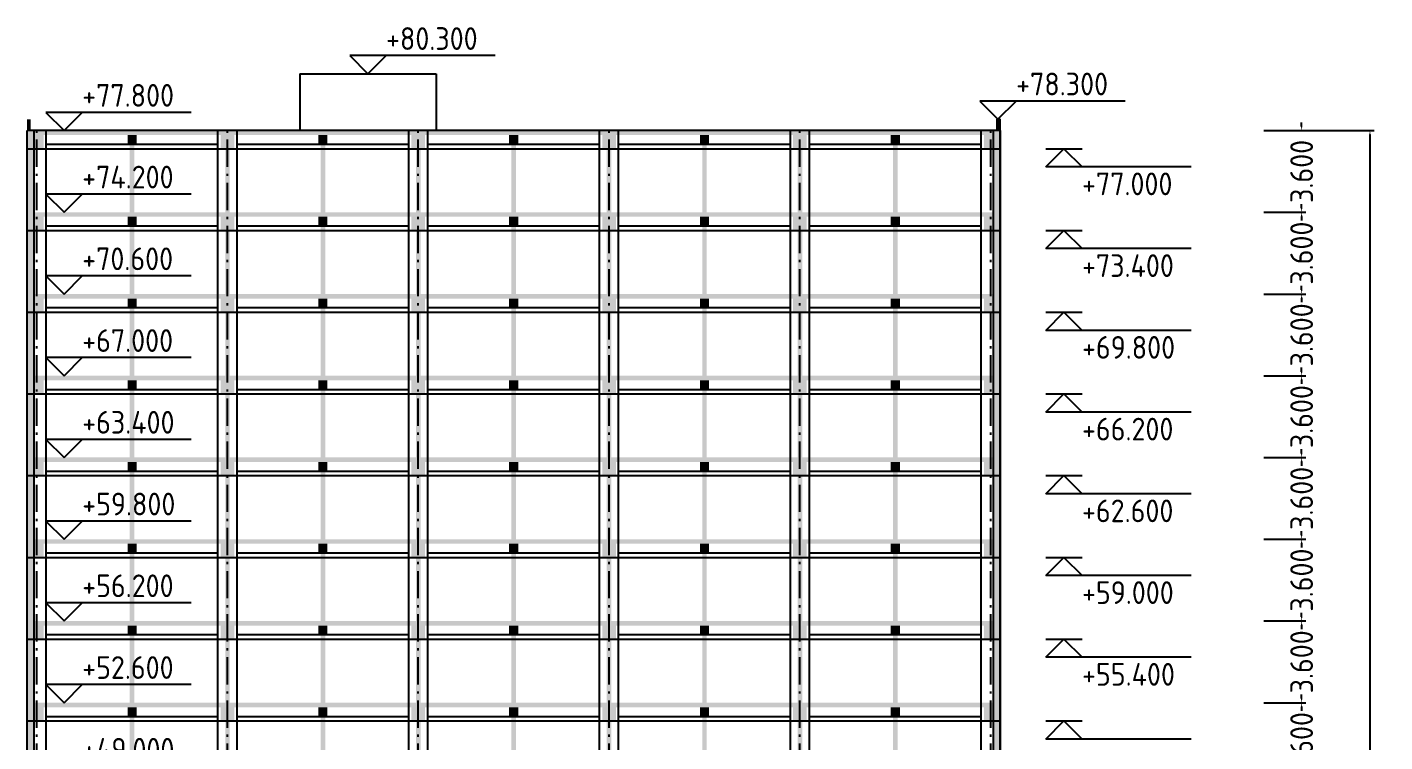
# Model space of a CAD drawing. Header units: inches. Extents: x -310 to 1074, y -19 to 138.
# Drawn here: x 58.4 to 118.2, y 50.9 to 82.4 of the extents above; entities that cross this region are included whole.
import ezdxf

# ---------------------------------------------------------------- set-up
doc = ezdxf.new("R2010")
doc.units = ezdxf.units.IN
doc.header["$MEASUREMENT"] = 0
doc.linetypes.add('ACAD_ISO10W100', pattern=[18, 12, -3, 0, -3])
for name, color, linetype in [('axis', 1, 'ACAD_ISO10W100'), ('column', 2, 'Continuous'), ('hatch', 11, 'Continuous'), ('oncut', 6, 'Continuous'), ('seeline', 214, 'Continuous'), ('text', 7, 'ACAD_ISO10W100')]:
    doc.layers.add(name, color=color, linetype=linetype)
doc.styles.add('Annotative', font='Arial.ttf')
doc.styles.get("Standard").update_dxf_attribs({"font": 'Arial.ttf'})
doc.dimstyles.new('MYSTYLE', dxfattribs={"dimtxt": 1, "dimasz": 0.18, "dimexe": 0.18, "dimexo": 0.0625, "dimgap": 0.09, "dimtad": 0, "dimtoh": 1, "dimdec": 3, "dimzin": 0, "dimdsep": 46, "dimtxsty": 'Standard', "dimcen": 0.09, "dimadec": 0, "dimazin": 0, "dimtfac": 1, "dimtdec": 3, "dimtofl": 0, "dimtmove": 0, "dimatfit": 3, "dimfxl": 1, "dimtolj": 1, "dimtzin": 0, "dimarcsym": 0})

# ---------------------------------------------------------------- blocks, each defined once
blk = doc.blocks.new('*D21')
at = {"layer": 'Defpoints', "color": 0, "ltscale": 6, "transparency": 16777216}
for p in [(112.756, 77.8), (112.756, 74.2), (114.489, 74.2)]:
    blk.add_point(p, dxfattribs=at)
at = {"layer": 'text', "color": 0, "lineweight": -2, "ltscale": 6, "transparency": 16777216}
for p, q in [((112.819, 77.8), (114.669, 77.8)), ((114.489, 77.98), (114.489, 78.16)), ((112.819, 74.2), (114.669, 74.2)), ((114.489, 74.02), (114.489, 73.84))]:
    blk.add_line(p, q, dxfattribs=at)
at = {"layer": 'text', "color": 0, "ltscale": 6, "transparency": 16777216}
for points in [[(114.459, 77.98), (114.519, 77.98), (114.489, 77.8)], [(114.459, 74.02), (114.519, 74.02), (114.489, 74.2)]]:
    blk.add_solid(points, dxfattribs=at)
at = {"layer": 'text', "color": 0, "ltscale": 6, "transparency": 16777216, "insert": (114.489, 76), "char_height": 1, "attachment_point": 5, "rotation": 90}
blk.add_mtext('\\A1;{\\Fiso|c0;3.600}', dxfattribs=at)
blk = doc.blocks.new('*D22')
at = {"layer": 'Defpoints', "color": 0, "ltscale": 6, "transparency": 16777216}
for p in [(112.756, 74.2), (112.756, 70.6), (114.489, 70.6)]:
    blk.add_point(p, dxfattribs=at)
at = {"layer": 'text', "color": 0, "lineweight": -2, "ltscale": 6, "transparency": 16777216}
for p, q in [((112.819, 74.2), (114.669, 74.2)), ((114.489, 74.38), (114.489, 74.56)), ((112.819, 70.6), (114.669, 70.6)), ((114.489, 70.42), (114.489, 70.24))]:
    blk.add_line(p, q, dxfattribs=at)
at = {"layer": 'text', "color": 0, "ltscale": 6, "transparency": 16777216}
for points in [[(114.459, 74.38), (114.519, 74.38), (114.489, 74.2)], [(114.459, 70.42), (114.519, 70.42), (114.489, 70.6)]]:
    blk.add_solid(points, dxfattribs=at)
at = {"layer": 'text', "color": 0, "ltscale": 6, "transparency": 16777216, "insert": (114.489, 72.4), "char_height": 1, "attachment_point": 5, "rotation": 90}
blk.add_mtext('\\A1;{\\Fiso|c0;3.600}', dxfattribs=at)
blk = doc.blocks.new('*D24')
at = {"layer": 'Defpoints', "color": 0, "ltscale": 6, "transparency": 16777216}
for p in [(112.756, 70.6), (112.756, 67), (114.489, 67)]:
    blk.add_point(p, dxfattribs=at)
at = {"layer": 'text', "color": 0, "lineweight": -2, "ltscale": 6, "transparency": 16777216}
for p, q in [((112.819, 70.6), (114.669, 70.6)), ((114.489, 70.78), (114.489, 70.96)), ((112.819, 67), (114.669, 67)), ((114.489, 66.82), (114.489, 66.64))]:
    blk.add_line(p, q, dxfattribs=at)
at = {"layer": 'text', "color": 0, "ltscale": 6, "transparency": 16777216}
for points in [[(114.459, 70.78), (114.519, 70.78), (114.489, 70.6)], [(114.459, 66.82), (114.519, 66.82), (114.489, 67)]]:
    blk.add_solid(points, dxfattribs=at)
at = {"layer": 'text', "color": 0, "ltscale": 6, "transparency": 16777216, "insert": (114.489, 68.8), "char_height": 1, "attachment_point": 5, "rotation": 90}
blk.add_mtext('\\A1;{\\Fiso|c0;3.600}', dxfattribs=at)
blk = doc.blocks.new('*D23')
at = {"layer": 'Defpoints', "color": 0, "ltscale": 6, "transparency": 16777216}
for p in [(112.756, 67), (112.756, 63.4), (114.489, 63.4)]:
    blk.add_point(p, dxfattribs=at)
at = {"layer": 'text', "color": 0, "lineweight": -2, "ltscale": 6, "transparency": 16777216}
for p, q in [((112.819, 67), (114.669, 67)), ((114.489, 67.18), (114.489, 67.36)), ((112.819, 63.4), (114.669, 63.4)), ((114.489, 63.22), (114.489, 63.04))]:
    blk.add_line(p, q, dxfattribs=at)
at = {"layer": 'text', "color": 0, "ltscale": 6, "transparency": 16777216}
for points in [[(114.459, 67.18), (114.519, 67.18), (114.489, 67)], [(114.459, 63.22), (114.519, 63.22), (114.489, 63.4)]]:
    blk.add_solid(points, dxfattribs=at)
at = {"layer": 'text', "color": 0, "ltscale": 6, "transparency": 16777216, "insert": (114.489, 65.2), "char_height": 1, "attachment_point": 5, "rotation": 90}
blk.add_mtext('\\A1;{\\Fiso|c0;3.600}', dxfattribs=at)
blk = doc.blocks.new('*D28')
at = {"layer": 'Defpoints', "color": 0, "ltscale": 6, "transparency": 16777216}
for p in [(112.756, 63.4), (112.756, 59.8), (114.489, 59.8)]:
    blk.add_point(p, dxfattribs=at)
at = {"layer": 'text', "color": 0, "lineweight": -2, "ltscale": 6, "transparency": 16777216}
for p, q in [((112.819, 63.4), (114.669, 63.4)), ((114.489, 63.58), (114.489, 63.76)), ((112.819, 59.8), (114.669, 59.8)), ((114.489, 59.62), (114.489, 59.44))]:
    blk.add_line(p, q, dxfattribs=at)
at = {"layer": 'text', "color": 0, "ltscale": 6, "transparency": 16777216}
for points in [[(114.459, 63.58), (114.519, 63.58), (114.489, 63.4)], [(114.459, 59.62), (114.519, 59.62), (114.489, 59.8)]]:
    blk.add_solid(points, dxfattribs=at)
at = {"layer": 'text', "color": 0, "ltscale": 6, "transparency": 16777216, "insert": (114.489, 61.6), "char_height": 1, "attachment_point": 5, "rotation": 90}
blk.add_mtext('\\A1;{\\Fiso|c0;3.600}', dxfattribs=at)
blk = doc.blocks.new('*D25')
at = {"layer": 'Defpoints', "color": 0, "ltscale": 6, "transparency": 16777216}
for p in [(112.756, 59.8), (112.756, 56.2), (114.489, 56.2)]:
    blk.add_point(p, dxfattribs=at)
at = {"layer": 'text', "color": 0, "lineweight": -2, "ltscale": 6, "transparency": 16777216}
for p, q in [((112.819, 59.8), (114.669, 59.8)), ((114.489, 59.98), (114.489, 60.16)), ((112.819, 56.2), (114.669, 56.2)), ((114.489, 56.02), (114.489, 55.84))]:
    blk.add_line(p, q, dxfattribs=at)
at = {"layer": 'text', "color": 0, "ltscale": 6, "transparency": 16777216}
for points in [[(114.459, 59.98), (114.519, 59.98), (114.489, 59.8)], [(114.459, 56.02), (114.519, 56.02), (114.489, 56.2)]]:
    blk.add_solid(points, dxfattribs=at)
at = {"layer": 'text', "color": 0, "ltscale": 6, "transparency": 16777216, "insert": (114.489, 58), "char_height": 1, "attachment_point": 5, "rotation": 90}
blk.add_mtext('\\A1;{\\Fiso|c0;3.600}', dxfattribs=at)
blk = doc.blocks.new('*D26')
at = {"layer": 'Defpoints', "color": 0, "ltscale": 6, "transparency": 16777216}
for p in [(112.756, 56.2), (112.756, 52.6), (114.489, 52.6)]:
    blk.add_point(p, dxfattribs=at)
at = {"layer": 'text', "color": 0, "lineweight": -2, "ltscale": 6, "transparency": 16777216}
for p, q in [((112.819, 56.2), (114.669, 56.2)), ((114.489, 56.38), (114.489, 56.56)), ((112.819, 52.6), (114.669, 52.6)), ((114.489, 52.42), (114.489, 52.24))]:
    blk.add_line(p, q, dxfattribs=at)
at = {"layer": 'text', "color": 0, "ltscale": 6, "transparency": 16777216}
for points in [[(114.459, 56.38), (114.519, 56.38), (114.489, 56.2)], [(114.459, 52.42), (114.519, 52.42), (114.489, 52.6)]]:
    blk.add_solid(points, dxfattribs=at)
at = {"layer": 'text', "color": 0, "ltscale": 6, "transparency": 16777216, "insert": (114.489, 54.4), "char_height": 1, "attachment_point": 5, "rotation": 90}
blk.add_mtext('\\A1;{\\Fiso|c0;3.600}', dxfattribs=at)
blk = doc.blocks.new('*D27')
at = {"layer": 'Defpoints', "color": 0, "ltscale": 6, "transparency": 16777216}
for p in [(112.756, 52.6), (112.756, 49), (114.489, 49)]:
    blk.add_point(p, dxfattribs=at)
at = {"layer": 'text', "color": 0, "lineweight": -2, "ltscale": 6, "transparency": 16777216}
for p, q in [((112.819, 52.6), (114.669, 52.6)), ((114.489, 52.78), (114.489, 52.96)), ((112.819, 49), (114.669, 49)), ((114.489, 48.82), (114.489, 48.64))]:
    blk.add_line(p, q, dxfattribs=at)
at = {"layer": 'text', "color": 0, "ltscale": 6, "transparency": 16777216}
for points in [[(114.459, 52.78), (114.519, 52.78), (114.489, 52.6)], [(114.459, 48.82), (114.519, 48.82), (114.489, 49)]]:
    blk.add_solid(points, dxfattribs=at)
at = {"layer": 'text', "color": 0, "ltscale": 6, "transparency": 16777216, "insert": (114.489, 50.8), "char_height": 1, "attachment_point": 5, "rotation": 90}
blk.add_mtext('\\A1;{\\Fiso|c0;3.600}', dxfattribs=at)
blk = doc.blocks.new('*D44')
at = {"layer": 'Defpoints', "color": 0, "ltscale": 6, "transparency": 16777216}
for p in [(114.47, 77.8), (117.496, 77.8), (112.17, -10)]:
    blk.add_point(p, dxfattribs=at)
at = {"layer": 'text', "color": 0, "lineweight": -2, "ltscale": 6, "transparency": 16777216}
for p, q in [((114.532, 77.8), (117.676, 77.8)), ((117.496, 77.62), (117.496, 35.962)), ((117.496, -9.82), (117.496, 31.838)), ((112.232, -10), (117.676, -10))]:
    blk.add_line(p, q, dxfattribs=at)
at = {"layer": 'text', "color": 0, "ltscale": 6, "transparency": 16777216}
for points in [[(117.466, 77.62), (117.526, 77.62), (117.496, 77.8)], [(117.466, -9.82), (117.526, -9.82), (117.496, -10)]]:
    blk.add_solid(points, dxfattribs=at)
at = {"layer": 'text', "color": 0, "ltscale": 6, "transparency": 16777216, "insert": (117.496, 33.9), "char_height": 1, "attachment_point": 5, "rotation": 90}
blk.add_mtext('\\A1;{\\Fiso|c0;87.800}', dxfattribs=at)

msp = doc.modelspace()

# ---------------------------------------------------------------- hatches: boundary and pattern name
at = {"layer": 'hatch'}
h = msp.add_hatch(color=256, dxfattribs=at)
h.dxf.hatch_style = 1
h.paths.add_polyline_path([(58.53, 78.3), (58.38, 78.3), (58.38, 77.8), (58.53, 77.8)])
h = msp.add_hatch(color=256, dxfattribs=at)
h.dxf.hatch_style = 1
h.paths.add_polyline_path([(58.68, 77.8), (58.38, 77.8), (58.38, 18), (58.68, 18)])
h = msp.add_hatch(color=256, dxfattribs=at)
h.dxf.hatch_style = 1
h.paths.add_polyline_path([(59.1, 77.8), (58.5, 77.8), (58.5, 77), (59.1, 77)])
h = msp.add_hatch(color=256, dxfattribs=at)
h.dxf.hatch_style = 1
h.paths.add_polyline_path([(66.9, 77.8), (59.1, 77.8), (59.1, 77.6), (66.9, 77.6)])
h = msp.add_hatch(color=256, dxfattribs=at)
h.dxf.hatch_style = 1
h.paths.add_polyline_path([(63.1, 77.8), (62.9, 77.8), (62.9, 20.2), (63.1, 20.2)])
h = msp.add_hatch(color=256, dxfattribs=at)
h.dxf.hatch_style = 1
h.paths.add_polyline_path([(67.5, 77.8), (66.9, 77.8), (66.9, 77), (67.5, 77)])
h = msp.add_hatch(color=256, dxfattribs=at)
h.dxf.hatch_style = 1
h.paths.add_polyline_path([(67.3, 77.8), (67.1, 77.8), (67.1, 20.2), (67.3, 20.2)])
h = msp.add_hatch(color=256, dxfattribs=at)
h.dxf.hatch_style = 1
h.paths.add_polyline_path([(75.3, 77.8), (67.5, 77.8), (67.5, 77.6), (75.3, 77.6)])
h = msp.add_hatch(color=256, dxfattribs=at)
h.dxf.hatch_style = 1
h.paths.add_polyline_path([(71.5, 77.8), (71.3, 77.8), (71.3, 20.2), (71.5, 20.2)])
h = msp.add_hatch(color=256, dxfattribs=at)
h.dxf.hatch_style = 1
h.paths.add_polyline_path([(75.9, 77.8), (75.3, 77.8), (75.3, 77), (75.9, 77)])
h = msp.add_hatch(color=256, dxfattribs=at)
h.dxf.hatch_style = 1
h.paths.add_polyline_path([(75.7, 77.8), (75.5, 77.8), (75.5, 20.2), (75.7, 20.2)])
h = msp.add_hatch(color=256, dxfattribs=at)
h.dxf.hatch_style = 1
h.paths.add_polyline_path([(83.7, 77.8), (75.9, 77.8), (75.9, 77.6), (83.7, 77.6)])
h = msp.add_hatch(color=256, dxfattribs=at)
h.dxf.hatch_style = 1
h.paths.add_polyline_path([(79.9, 77.8), (79.7, 77.8), (79.7, 20.2), (79.9, 20.2)])
h = msp.add_hatch(color=256, dxfattribs=at)
h.dxf.hatch_style = 1
h.paths.add_polyline_path([(84.3, 77.8), (83.7, 77.8), (83.7, 77), (84.3, 77)])
h = msp.add_hatch(color=256, dxfattribs=at)
h.dxf.hatch_style = 1
h.paths.add_polyline_path([(84.1, 77.8), (83.9, 77.8), (83.9, 20.2), (84.1, 20.2)])
h = msp.add_hatch(color=256, dxfattribs=at)
h.dxf.hatch_style = 1
h.paths.add_polyline_path([(92.1, 77.8), (84.3, 77.8), (84.3, 77.6), (92.1, 77.6)])
h = msp.add_hatch(color=256, dxfattribs=at)
h.dxf.hatch_style = 1
h.paths.add_polyline_path([(88.3, 77.8), (88.1, 77.8), (88.1, 20.2), (88.3, 20.2)])
h = msp.add_hatch(color=256, dxfattribs=at)
h.dxf.hatch_style = 1
h.paths.add_polyline_path([(92.7, 77.8), (92.1, 77.8), (92.1, 77), (92.7, 77)])
h = msp.add_hatch(color=256, dxfattribs=at)
h.dxf.hatch_style = 1
h.paths.add_polyline_path([(92.5, 77.8), (92.3, 77.8), (92.3, 20.2), (92.5, 20.2)])
h = msp.add_hatch(color=256, dxfattribs=at)
h.dxf.hatch_style = 1
h.paths.add_polyline_path([(100.5, 77.8), (92.7, 77.8), (92.7, 77.6), (100.5, 77.6)])
h = msp.add_hatch(color=256, dxfattribs=at)
h.dxf.hatch_style = 1
h.paths.add_polyline_path([(96.7, 77.8), (96.5, 77.8), (96.5, 20.2), (96.7, 20.2)])
h = msp.add_hatch(color=256, dxfattribs=at)
h.dxf.hatch_style = 1
h.paths.add_polyline_path([(101.1, 77.8), (100.5, 77.8), (100.5, 77), (101.1, 77)])
h = msp.add_hatch(color=256, dxfattribs=at)
h.dxf.hatch_style = 1
h.paths.add_polyline_path([(101.22, 77.8), (100.92, 77.8), (100.92, 0), (101.22, 0)])
h = msp.add_hatch(color=256, dxfattribs=at)
h.dxf.hatch_style = 1
h.paths.add_polyline_path([(101.22, 78.3), (101.07, 78.3), (101.07, 77.8), (101.22, 77.8)])
h = msp.add_hatch(color=256, dxfattribs=at)
h.dxf.hatch_style = 1
h.paths.add_polyline_path([(63.2, 77.6), (62.8, 77.6), (62.8, 77.2), (63.2, 77.2)])
h = msp.add_hatch(color=256, dxfattribs=at)
h.dxf.hatch_style = 1
h.paths.add_polyline_path([(71.6, 77.6), (71.2, 77.6), (71.2, 77.2), (71.6, 77.2)])
h = msp.add_hatch(color=256, dxfattribs=at)
h.dxf.hatch_style = 1
h.paths.add_polyline_path([(80, 77.6), (79.6, 77.6), (79.6, 77.2), (80, 77.2)])
h = msp.add_hatch(color=256, dxfattribs=at)
h.dxf.hatch_style = 1
h.paths.add_polyline_path([(88.4, 77.6), (88, 77.6), (88, 77.2), (88.4, 77.2)])
h = msp.add_hatch(color=256, dxfattribs=at)
h.dxf.hatch_style = 1
h.paths.add_polyline_path([(96.8, 77.6), (96.4, 77.6), (96.4, 77.2), (96.8, 77.2)])
h = msp.add_hatch(color=256, dxfattribs=at)
h.dxf.hatch_style = 1
h.paths.add_polyline_path([(59.1, 74.2), (58.5, 74.2), (58.5, 73.4), (59.1, 73.4)])
h = msp.add_hatch(color=256, dxfattribs=at)
h.dxf.hatch_style = 1
h.paths.add_polyline_path([(66.9, 74.2), (59.1, 74.2), (59.1, 74), (66.9, 74)])
h = msp.add_hatch(color=256, dxfattribs=at)
h.dxf.hatch_style = 1
h.paths.add_polyline_path([(67.5, 74.2), (66.9, 74.2), (66.9, 73.4), (67.5, 73.4)])
h = msp.add_hatch(color=256, dxfattribs=at)
h.dxf.hatch_style = 1
h.paths.add_polyline_path([(75.3, 74.2), (67.5, 74.2), (67.5, 74), (75.3, 74)])
h = msp.add_hatch(color=256, dxfattribs=at)
h.dxf.hatch_style = 1
h.paths.add_polyline_path([(75.9, 74.2), (75.3, 74.2), (75.3, 73.4), (75.9, 73.4)])
h = msp.add_hatch(color=256, dxfattribs=at)
h.dxf.hatch_style = 1
h.paths.add_polyline_path([(83.7, 74.2), (75.9, 74.2), (75.9, 74), (83.7, 74)])
h = msp.add_hatch(color=256, dxfattribs=at)
h.dxf.hatch_style = 1
h.paths.add_polyline_path([(84.3, 74.2), (83.7, 74.2), (83.7, 73.4), (84.3, 73.4)])
h = msp.add_hatch(color=256, dxfattribs=at)
h.dxf.hatch_style = 1
h.paths.add_polyline_path([(92.1, 74.2), (84.3, 74.2), (84.3, 74), (92.1, 74)])
h = msp.add_hatch(color=256, dxfattribs=at)
h.dxf.hatch_style = 1
h.paths.add_polyline_path([(92.7, 74.2), (92.1, 74.2), (92.1, 73.4), (92.7, 73.4)])
h = msp.add_hatch(color=256, dxfattribs=at)
h.dxf.hatch_style = 1
h.paths.add_polyline_path([(100.5, 74.2), (92.7, 74.2), (92.7, 74), (100.5, 74)])
h = msp.add_hatch(color=256, dxfattribs=at)
h.dxf.hatch_style = 1
h.paths.add_polyline_path([(101.1, 74.2), (100.5, 74.2), (100.5, 73.4), (101.1, 73.4)])
h = msp.add_hatch(color=256, dxfattribs=at)
h.dxf.hatch_style = 1
h.paths.add_polyline_path([(63.2, 74), (62.8, 74), (62.8, 73.6), (63.2, 73.6)])
h = msp.add_hatch(color=256, dxfattribs=at)
h.dxf.hatch_style = 1
h.paths.add_polyline_path([(71.6, 74), (71.2, 74), (71.2, 73.6), (71.6, 73.6)])
h = msp.add_hatch(color=256, dxfattribs=at)
h.dxf.hatch_style = 1
h.paths.add_polyline_path([(80, 74), (79.6, 74), (79.6, 73.6), (80, 73.6)])
h = msp.add_hatch(color=256, dxfattribs=at)
h.dxf.hatch_style = 1
h.paths.add_polyline_path([(88.4, 74), (88, 74), (88, 73.6), (88.4, 73.6)])
h = msp.add_hatch(color=256, dxfattribs=at)
h.dxf.hatch_style = 1
h.paths.add_polyline_path([(96.8, 74), (96.4, 74), (96.4, 73.6), (96.8, 73.6)])
h = msp.add_hatch(color=256, dxfattribs=at)
h.dxf.hatch_style = 1
h.paths.add_polyline_path([(59.1, 70.6), (58.5, 70.6), (58.5, 69.8), (59.1, 69.8)])
h = msp.add_hatch(color=256, dxfattribs=at)
h.dxf.hatch_style = 1
h.paths.add_polyline_path([(66.9, 70.6), (59.1, 70.6), (59.1, 70.4), (66.9, 70.4)])
h = msp.add_hatch(color=256, dxfattribs=at)
h.dxf.hatch_style = 1
h.paths.add_polyline_path([(67.5, 70.6), (66.9, 70.6), (66.9, 69.8), (67.5, 69.8)])
h = msp.add_hatch(color=256, dxfattribs=at)
h.dxf.hatch_style = 1
h.paths.add_polyline_path([(75.3, 70.6), (67.5, 70.6), (67.5, 70.4), (75.3, 70.4)])
h = msp.add_hatch(color=256, dxfattribs=at)
h.dxf.hatch_style = 1
h.paths.add_polyline_path([(75.9, 70.6), (75.3, 70.6), (75.3, 69.8), (75.9, 69.8)])
h = msp.add_hatch(color=256, dxfattribs=at)
h.dxf.hatch_style = 1
h.paths.add_polyline_path([(83.7, 70.6), (75.9, 70.6), (75.9, 70.4), (83.7, 70.4)])
h = msp.add_hatch(color=256, dxfattribs=at)
h.dxf.hatch_style = 1
h.paths.add_polyline_path([(84.3, 70.6), (83.7, 70.6), (83.7, 69.8), (84.3, 69.8)])
h = msp.add_hatch(color=256, dxfattribs=at)
h.dxf.hatch_style = 1
h.paths.add_polyline_path([(92.1, 70.6), (84.3, 70.6), (84.3, 70.4), (92.1, 70.4)])
h = msp.add_hatch(color=256, dxfattribs=at)
h.dxf.hatch_style = 1
h.paths.add_polyline_path([(92.7, 70.6), (92.1, 70.6), (92.1, 69.8), (92.7, 69.8)])
h = msp.add_hatch(color=256, dxfattribs=at)
h.dxf.hatch_style = 1
h.paths.add_polyline_path([(100.5, 70.6), (92.7, 70.6), (92.7, 70.4), (100.5, 70.4)])
h = msp.add_hatch(color=256, dxfattribs=at)
h.dxf.hatch_style = 1
h.paths.add_polyline_path([(101.1, 70.6), (100.5, 70.6), (100.5, 69.8), (101.1, 69.8)])
h = msp.add_hatch(color=256, dxfattribs=at)
h.dxf.hatch_style = 1
h.paths.add_polyline_path([(63.2, 70.4), (62.8, 70.4), (62.8, 70), (63.2, 70)])
h = msp.add_hatch(color=256, dxfattribs=at)
h.dxf.hatch_style = 1
h.paths.add_polyline_path([(71.6, 70.4), (71.2, 70.4), (71.2, 70), (71.6, 70)])
h = msp.add_hatch(color=256, dxfattribs=at)
h.dxf.hatch_style = 1
h.paths.add_polyline_path([(80, 70.4), (79.6, 70.4), (79.6, 70), (80, 70)])
h = msp.add_hatch(color=256, dxfattribs=at)
h.dxf.hatch_style = 1
h.paths.add_polyline_path([(88.4, 70.4), (88, 70.4), (88, 70), (88.4, 70)])
h = msp.add_hatch(color=256, dxfattribs=at)
h.dxf.hatch_style = 1
h.paths.add_polyline_path([(96.8, 70.4), (96.4, 70.4), (96.4, 70), (96.8, 70)])
h = msp.add_hatch(color=256, dxfattribs=at)
h.dxf.hatch_style = 1
h.paths.add_polyline_path([(59.1, 67), (58.5, 67), (58.5, 66.2), (59.1, 66.2)])
h = msp.add_hatch(color=256, dxfattribs=at)
h.dxf.hatch_style = 1
h.paths.add_polyline_path([(66.9, 67), (59.1, 67), (59.1, 66.8), (66.9, 66.8)])
h = msp.add_hatch(color=256, dxfattribs=at)
h.dxf.hatch_style = 1
h.paths.add_polyline_path([(67.5, 67), (66.9, 67), (66.9, 66.2), (67.5, 66.2)])
h = msp.add_hatch(color=256, dxfattribs=at)
h.dxf.hatch_style = 1
h.paths.add_polyline_path([(75.3, 67), (67.5, 67), (67.5, 66.8), (75.3, 66.8)])
h = msp.add_hatch(color=256, dxfattribs=at)
h.dxf.hatch_style = 1
h.paths.add_polyline_path([(75.9, 67), (75.3, 67), (75.3, 66.2), (75.9, 66.2)])
h = msp.add_hatch(color=256, dxfattribs=at)
h.dxf.hatch_style = 1
h.paths.add_polyline_path([(83.7, 67), (75.9, 67), (75.9, 66.8), (83.7, 66.8)])
h = msp.add_hatch(color=256, dxfattribs=at)
h.dxf.hatch_style = 1
h.paths.add_polyline_path([(84.3, 67), (83.7, 67), (83.7, 66.2), (84.3, 66.2)])
h = msp.add_hatch(color=256, dxfattribs=at)
h.dxf.hatch_style = 1
h.paths.add_polyline_path([(92.1, 67), (84.3, 67), (84.3, 66.8), (92.1, 66.8)])
h = msp.add_hatch(color=256, dxfattribs=at)
h.dxf.hatch_style = 1
h.paths.add_polyline_path([(92.7, 67), (92.1, 67), (92.1, 66.2), (92.7, 66.2)])
h = msp.add_hatch(color=256, dxfattribs=at)
h.dxf.hatch_style = 1
h.paths.add_polyline_path([(100.5, 67), (92.7, 67), (92.7, 66.8), (100.5, 66.8)])
h = msp.add_hatch(color=256, dxfattribs=at)
h.dxf.hatch_style = 1
h.paths.add_polyline_path([(101.1, 67), (100.5, 67), (100.5, 66.2), (101.1, 66.2)])
h = msp.add_hatch(color=256, dxfattribs=at)
h.dxf.hatch_style = 1
h.paths.add_polyline_path([(63.2, 66.8), (62.8, 66.8), (62.8, 66.4), (63.2, 66.4)])
h = msp.add_hatch(color=256, dxfattribs=at)
h.dxf.hatch_style = 1
h.paths.add_polyline_path([(71.6, 66.8), (71.2, 66.8), (71.2, 66.4), (71.6, 66.4)])
h = msp.add_hatch(color=256, dxfattribs=at)
h.dxf.hatch_style = 1
h.paths.add_polyline_path([(80, 66.8), (79.6, 66.8), (79.6, 66.4), (80, 66.4)])
h = msp.add_hatch(color=256, dxfattribs=at)
h.dxf.hatch_style = 1
h.paths.add_polyline_path([(88.4, 66.8), (88, 66.8), (88, 66.4), (88.4, 66.4)])
h = msp.add_hatch(color=256, dxfattribs=at)
h.dxf.hatch_style = 1
h.paths.add_polyline_path([(96.8, 66.8), (96.4, 66.8), (96.4, 66.4), (96.8, 66.4)])
h = msp.add_hatch(color=256, dxfattribs=at)
h.dxf.hatch_style = 1
h.paths.add_polyline_path([(59.1, 63.4), (58.5, 63.4), (58.5, 62.6), (59.1, 62.6)])
h = msp.add_hatch(color=256, dxfattribs=at)
h.dxf.hatch_style = 1
h.paths.add_polyline_path([(66.9, 63.4), (59.1, 63.4), (59.1, 63.2), (66.9, 63.2)])
h = msp.add_hatch(color=256, dxfattribs=at)
h.dxf.hatch_style = 1
h.paths.add_polyline_path([(67.5, 63.4), (66.9, 63.4), (66.9, 62.6), (67.5, 62.6)])
h = msp.add_hatch(color=256, dxfattribs=at)
h.dxf.hatch_style = 1
h.paths.add_polyline_path([(75.3, 63.4), (67.5, 63.4), (67.5, 63.2), (75.3, 63.2)])
h = msp.add_hatch(color=256, dxfattribs=at)
h.dxf.hatch_style = 1
h.paths.add_polyline_path([(75.9, 63.4), (75.3, 63.4), (75.3, 62.6), (75.9, 62.6)])
h = msp.add_hatch(color=256, dxfattribs=at)
h.dxf.hatch_style = 1
h.paths.add_polyline_path([(83.7, 63.4), (75.9, 63.4), (75.9, 63.2), (83.7, 63.2)])
h = msp.add_hatch(color=256, dxfattribs=at)
h.dxf.hatch_style = 1
h.paths.add_polyline_path([(84.3, 63.4), (83.7, 63.4), (83.7, 62.6), (84.3, 62.6)])
h = msp.add_hatch(color=256, dxfattribs=at)
h.dxf.hatch_style = 1
h.paths.add_polyline_path([(92.1, 63.4), (84.3, 63.4), (84.3, 63.2), (92.1, 63.2)])
h = msp.add_hatch(color=256, dxfattribs=at)
h.dxf.hatch_style = 1
h.paths.add_polyline_path([(92.7, 63.4), (92.1, 63.4), (92.1, 62.6), (92.7, 62.6)])
h = msp.add_hatch(color=256, dxfattribs=at)
h.dxf.hatch_style = 1
h.paths.add_polyline_path([(100.5, 63.4), (92.7, 63.4), (92.7, 63.2), (100.5, 63.2)])
h = msp.add_hatch(color=256, dxfattribs=at)
h.dxf.hatch_style = 1
h.paths.add_polyline_path([(101.1, 63.4), (100.5, 63.4), (100.5, 62.6), (101.1, 62.6)])
h = msp.add_hatch(color=256, dxfattribs=at)
h.dxf.hatch_style = 1
h.paths.add_polyline_path([(63.2, 63.2), (62.8, 63.2), (62.8, 62.8), (63.2, 62.8)])
h = msp.add_hatch(color=256, dxfattribs=at)
h.dxf.hatch_style = 1
h.paths.add_polyline_path([(71.6, 63.2), (71.2, 63.2), (71.2, 62.8), (71.6, 62.8)])
h = msp.add_hatch(color=256, dxfattribs=at)
h.dxf.hatch_style = 1
h.paths.add_polyline_path([(80, 63.2), (79.6, 63.2), (79.6, 62.8), (80, 62.8)])
h = msp.add_hatch(color=256, dxfattribs=at)
h.dxf.hatch_style = 1
h.paths.add_polyline_path([(88.4, 63.2), (88, 63.2), (88, 62.8), (88.4, 62.8)])
h = msp.add_hatch(color=256, dxfattribs=at)
h.dxf.hatch_style = 1
h.paths.add_polyline_path([(96.8, 63.2), (96.4, 63.2), (96.4, 62.8), (96.8, 62.8)])
h = msp.add_hatch(color=256, dxfattribs=at)
h.dxf.hatch_style = 1
h.paths.add_polyline_path([(59.1, 59.8), (58.5, 59.8), (58.5, 59), (59.1, 59)])
h = msp.add_hatch(color=256, dxfattribs=at)
h.dxf.hatch_style = 1
h.paths.add_polyline_path([(66.9, 59.8), (59.1, 59.8), (59.1, 59.6), (66.9, 59.6)])
h = msp.add_hatch(color=256, dxfattribs=at)
h.dxf.hatch_style = 1
h.paths.add_polyline_path([(67.5, 59.8), (66.9, 59.8), (66.9, 59), (67.5, 59)])
h = msp.add_hatch(color=256, dxfattribs=at)
h.dxf.hatch_style = 1
h.paths.add_polyline_path([(75.3, 59.8), (67.5, 59.8), (67.5, 59.6), (75.3, 59.6)])
h = msp.add_hatch(color=256, dxfattribs=at)
h.dxf.hatch_style = 1
h.paths.add_polyline_path([(75.9, 59.8), (75.3, 59.8), (75.3, 59), (75.9, 59)])
h = msp.add_hatch(color=256, dxfattribs=at)
h.dxf.hatch_style = 1
h.paths.add_polyline_path([(83.7, 59.8), (75.9, 59.8), (75.9, 59.6), (83.7, 59.6)])
h = msp.add_hatch(color=256, dxfattribs=at)
h.dxf.hatch_style = 1
h.paths.add_polyline_path([(84.3, 59.8), (83.7, 59.8), (83.7, 59), (84.3, 59)])
h = msp.add_hatch(color=256, dxfattribs=at)
h.dxf.hatch_style = 1
h.paths.add_polyline_path([(92.1, 59.8), (84.3, 59.8), (84.3, 59.6), (92.1, 59.6)])
h = msp.add_hatch(color=256, dxfattribs=at)
h.dxf.hatch_style = 1
h.paths.add_polyline_path([(92.7, 59.8), (92.1, 59.8), (92.1, 59), (92.7, 59)])
h = msp.add_hatch(color=256, dxfattribs=at)
h.dxf.hatch_style = 1
h.paths.add_polyline_path([(100.5, 59.8), (92.7, 59.8), (92.7, 59.6), (100.5, 59.6)])
h = msp.add_hatch(color=256, dxfattribs=at)
h.dxf.hatch_style = 1
h.paths.add_polyline_path([(101.1, 59.8), (100.5, 59.8), (100.5, 59), (101.1, 59)])
h = msp.add_hatch(color=256, dxfattribs=at)
h.dxf.hatch_style = 1
h.paths.add_polyline_path([(63.2, 59.6), (62.8, 59.6), (62.8, 59.2), (63.2, 59.2)])
h = msp.add_hatch(color=256, dxfattribs=at)
h.dxf.hatch_style = 1
h.paths.add_polyline_path([(71.6, 59.6), (71.2, 59.6), (71.2, 59.2), (71.6, 59.2)])
h = msp.add_hatch(color=256, dxfattribs=at)
h.dxf.hatch_style = 1
h.paths.add_polyline_path([(80, 59.6), (79.6, 59.6), (79.6, 59.2), (80, 59.2)])
h = msp.add_hatch(color=256, dxfattribs=at)
h.dxf.hatch_style = 1
h.paths.add_polyline_path([(88.4, 59.6), (88, 59.6), (88, 59.2), (88.4, 59.2)])
h = msp.add_hatch(color=256, dxfattribs=at)
h.dxf.hatch_style = 1
h.paths.add_polyline_path([(96.8, 59.6), (96.4, 59.6), (96.4, 59.2), (96.8, 59.2)])
h = msp.add_hatch(color=256, dxfattribs=at)
h.dxf.hatch_style = 1
h.paths.add_polyline_path([(59.1, 56.2), (58.5, 56.2), (58.5, 55.4), (59.1, 55.4)])
h = msp.add_hatch(color=256, dxfattribs=at)
h.dxf.hatch_style = 1
h.paths.add_polyline_path([(66.9, 56.2), (59.1, 56.2), (59.1, 56), (66.9, 56)])
h = msp.add_hatch(color=256, dxfattribs=at)
h.dxf.hatch_style = 1
h.paths.add_polyline_path([(67.5, 56.2), (66.9, 56.2), (66.9, 55.4), (67.5, 55.4)])
h = msp.add_hatch(color=256, dxfattribs=at)
h.dxf.hatch_style = 1
h.paths.add_polyline_path([(75.3, 56.2), (67.5, 56.2), (67.5, 56), (75.3, 56)])
h = msp.add_hatch(color=256, dxfattribs=at)
h.dxf.hatch_style = 1
h.paths.add_polyline_path([(75.9, 56.2), (75.3, 56.2), (75.3, 55.4), (75.9, 55.4)])
h = msp.add_hatch(color=256, dxfattribs=at)
h.dxf.hatch_style = 1
h.paths.add_polyline_path([(83.7, 56.2), (75.9, 56.2), (75.9, 56), (83.7, 56)])
h = msp.add_hatch(color=256, dxfattribs=at)
h.dxf.hatch_style = 1
h.paths.add_polyline_path([(84.3, 56.2), (83.7, 56.2), (83.7, 55.4), (84.3, 55.4)])
h = msp.add_hatch(color=256, dxfattribs=at)
h.dxf.hatch_style = 1
h.paths.add_polyline_path([(92.1, 56.2), (84.3, 56.2), (84.3, 56), (92.1, 56)])
h = msp.add_hatch(color=256, dxfattribs=at)
h.dxf.hatch_style = 1
h.paths.add_polyline_path([(92.7, 56.2), (92.1, 56.2), (92.1, 55.4), (92.7, 55.4)])
h = msp.add_hatch(color=256, dxfattribs=at)
h.dxf.hatch_style = 1
h.paths.add_polyline_path([(100.5, 56.2), (92.7, 56.2), (92.7, 56), (100.5, 56)])
h = msp.add_hatch(color=256, dxfattribs=at)
h.dxf.hatch_style = 1
h.paths.add_polyline_path([(101.1, 56.2), (100.5, 56.2), (100.5, 55.4), (101.1, 55.4)])
h = msp.add_hatch(color=256, dxfattribs=at)
h.dxf.hatch_style = 1
h.paths.add_polyline_path([(63.2, 56), (62.8, 56), (62.8, 55.6), (63.2, 55.6)])
h = msp.add_hatch(color=256, dxfattribs=at)
h.dxf.hatch_style = 1
h.paths.add_polyline_path([(71.6, 56), (71.2, 56), (71.2, 55.6), (71.6, 55.6)])
h = msp.add_hatch(color=256, dxfattribs=at)
h.dxf.hatch_style = 1
h.paths.add_polyline_path([(80, 56), (79.6, 56), (79.6, 55.6), (80, 55.6)])
h = msp.add_hatch(color=256, dxfattribs=at)
h.dxf.hatch_style = 1
h.paths.add_polyline_path([(88.4, 56), (88, 56), (88, 55.6), (88.4, 55.6)])
h = msp.add_hatch(color=256, dxfattribs=at)
h.dxf.hatch_style = 1
h.paths.add_polyline_path([(96.8, 56), (96.4, 56), (96.4, 55.6), (96.8, 55.6)])
h = msp.add_hatch(color=256, dxfattribs=at)
h.dxf.hatch_style = 1
h.paths.add_polyline_path([(59.1, 52.6), (58.5, 52.6), (58.5, 51.8), (59.1, 51.8)])
h = msp.add_hatch(color=256, dxfattribs=at)
h.dxf.hatch_style = 1
h.paths.add_polyline_path([(66.9, 52.6), (59.1, 52.6), (59.1, 52.4), (66.9, 52.4)])
h = msp.add_hatch(color=256, dxfattribs=at)
h.dxf.hatch_style = 1
h.paths.add_polyline_path([(67.5, 52.6), (66.9, 52.6), (66.9, 51.8), (67.5, 51.8)])
h = msp.add_hatch(color=256, dxfattribs=at)
h.dxf.hatch_style = 1
h.paths.add_polyline_path([(75.3, 52.6), (67.5, 52.6), (67.5, 52.4), (75.3, 52.4)])
h = msp.add_hatch(color=256, dxfattribs=at)
h.dxf.hatch_style = 1
h.paths.add_polyline_path([(75.9, 52.6), (75.3, 52.6), (75.3, 51.8), (75.9, 51.8)])
h = msp.add_hatch(color=256, dxfattribs=at)
h.dxf.hatch_style = 1
h.paths.add_polyline_path([(83.7, 52.6), (75.9, 52.6), (75.9, 52.4), (83.7, 52.4)])
h = msp.add_hatch(color=256, dxfattribs=at)
h.dxf.hatch_style = 1
h.paths.add_polyline_path([(84.3, 52.6), (83.7, 52.6), (83.7, 51.8), (84.3, 51.8)])
h = msp.add_hatch(color=256, dxfattribs=at)
h.dxf.hatch_style = 1
h.paths.add_polyline_path([(92.1, 52.6), (84.3, 52.6), (84.3, 52.4), (92.1, 52.4)])
h = msp.add_hatch(color=256, dxfattribs=at)
h.dxf.hatch_style = 1
h.paths.add_polyline_path([(92.7, 52.6), (92.1, 52.6), (92.1, 51.8), (92.7, 51.8)])
h = msp.add_hatch(color=256, dxfattribs=at)
h.dxf.hatch_style = 1
h.paths.add_polyline_path([(100.5, 52.6), (92.7, 52.6), (92.7, 52.4), (100.5, 52.4)])
h = msp.add_hatch(color=256, dxfattribs=at)
h.dxf.hatch_style = 1
h.paths.add_polyline_path([(101.1, 52.6), (100.5, 52.6), (100.5, 51.8), (101.1, 51.8)])
h = msp.add_hatch(color=256, dxfattribs=at)
h.dxf.hatch_style = 1
h.paths.add_polyline_path([(63.2, 52.4), (62.8, 52.4), (62.8, 52), (63.2, 52)])
h = msp.add_hatch(color=256, dxfattribs=at)
h.dxf.hatch_style = 1
h.paths.add_polyline_path([(71.6, 52.4), (71.2, 52.4), (71.2, 52), (71.6, 52)])
h = msp.add_hatch(color=256, dxfattribs=at)
h.dxf.hatch_style = 1
h.paths.add_polyline_path([(80, 52.4), (79.6, 52.4), (79.6, 52), (80, 52)])
h = msp.add_hatch(color=256, dxfattribs=at)
h.dxf.hatch_style = 1
h.paths.add_polyline_path([(88.4, 52.4), (88, 52.4), (88, 52), (88.4, 52)])
h = msp.add_hatch(color=256, dxfattribs=at)
h.dxf.hatch_style = 1
h.paths.add_polyline_path([(96.8, 52.4), (96.4, 52.4), (96.4, 52), (96.8, 52)])

# ---------------------------------------------------------------- linework, layer by layer
at = {"layer": 'axis', "ltscale": 0.1}
for p, q in [((58.8, -15), (58.8, 77.8)), ((67.2, -15), (67.2, 77.8)), ((75.6, -15), (75.6, 77.8)), ((84, -15), (84, 77.8)), ((92.4, -15), (92.4, 77.8)), ((100.8, -15), (100.8, 77.8))]:
    msp.add_line(p, q, dxfattribs=at)
at = {"layer": 'column'}
for p, q in [((58.38, 10.5), (58.38, 77.8)), ((59.22, 10.5), (59.22, 77.8)), ((66.78, 10.5), (66.78, 77.8)), ((67.62, 10.5), (67.62, 77.8)), ((75.18, 10.5), (75.18, 77.8)), ((76.02, 10.5), (76.02, 77.8)), ((83.58, -9), (83.58, 77.8)), ((84.42, -9), (84.42, 77.8)), ((91.98, -9), (91.98, 77.8)), ((92.82, -9), (92.82, 77.8)), ((100.38, -9), (100.38, 77.8)), ((101.22, -9), (101.22, 77.8))]:
    msp.add_line(p, q, dxfattribs=at)
at = {"layer": 'hatch'}
for p, q in [((58.68, 77.8), (58.68, 18)), ((100.92, 0), (100.92, 77.8)), ((101.22, 78.3), (101.07, 78.3)), ((101.07, 78.3), (101.07, 77.8)), ((101.22, 77.8), (101.22, 78.3)), ((101.22, 77.8), (101.22, -9))]:
    msp.add_line(p, q, dxfattribs=at)
at = {"layer": 'oncut'}
for p, q in [((70.38, 80.3), (70.38, 77.8)), ((70.38, 80.3), (76.38, 80.3)), ((76.38, 80.3), (76.38, 77.8)), ((101.22, 77.8), (58.38, 77.8)), ((58.38, 77), (101.22, 77)), ((58.38, 73.4), (101.22, 73.4)), ((58.38, 69.8), (101.22, 69.8)), ((58.38, 66.2), (101.22, 66.2)), ((58.38, 62.6), (101.22, 62.6)), ((58.38, 59), (101.22, 59)), ((58.38, 55.4), (101.22, 55.4)), ((58.38, 51.8), (101.22, 51.8))]:
    msp.add_line(p, q, dxfattribs=at)
at = {"layer": 'seeline'}
for p, q in [((59.22, 77.2), (66.78, 77.2)), ((67.62, 77.2), (75.18, 77.2)), ((76.02, 77.2), (83.58, 77.2)), ((84.42, 77.2), (91.98, 77.2)), ((92.82, 77.2), (100.38, 77.2)), ((59.22, 73.6), (66.78, 73.6)), ((67.62, 73.6), (75.18, 73.6)), ((76.02, 73.6), (83.58, 73.6)), ((84.42, 73.6), (91.98, 73.6)), ((92.82, 73.6), (100.38, 73.6)), ((59.22, 70), (66.78, 70)), ((67.62, 70), (75.18, 70)), ((76.02, 70), (83.58, 70)), ((84.42, 70), (91.98, 70)), ((92.82, 70), (100.38, 70)), ((59.22, 66.4), (66.78, 66.4)), ((67.62, 66.4), (75.18, 66.4)), ((76.02, 66.4), (83.58, 66.4)), ((84.42, 66.4), (91.98, 66.4)), ((92.82, 66.4), (100.38, 66.4)), ((59.22, 62.8), (66.78, 62.8)), ((67.62, 62.8), (75.18, 62.8)), ((76.02, 62.8), (83.58, 62.8)), ((84.42, 62.8), (91.98, 62.8)), ((92.82, 62.8), (100.38, 62.8)), ((59.22, 59.2), (66.78, 59.2)), ((67.62, 59.2), (75.18, 59.2)), ((76.02, 59.2), (83.58, 59.2)), ((84.42, 59.2), (91.98, 59.2)), ((92.82, 59.2), (100.38, 59.2)), ((59.22, 55.6), (66.78, 55.6)), ((67.62, 55.6), (75.18, 55.6)), ((76.02, 55.6), (83.58, 55.6)), ((84.42, 55.6), (91.98, 55.6)), ((92.82, 55.6), (100.38, 55.6)), ((59.22, 52), (66.78, 52)), ((67.62, 52), (75.18, 52)), ((76.02, 52), (83.58, 52)), ((84.42, 52), (91.98, 52)), ((92.82, 52), (100.38, 52))]:
    msp.add_line(p, q, dxfattribs=at)
at = {"layer": 'text', "ltscale": 6}
for p, q in [((103.22, 77), (104.82, 77)), ((103.22, 73.4), (104.82, 73.4)), ((103.22, 69.8), (104.82, 69.8)), ((103.22, 66.2), (104.82, 66.2)), ((103.22, 62.6), (104.82, 62.6)), ((103.22, 59), (104.82, 59)), ((103.22, 55.4), (104.82, 55.4)), ((103.22, 51.8), (104.82, 51.8))]:
    msp.add_line(p, q, dxfattribs=at)
for points in [[(78.98, 81.1), (72.58, 81.1), (73.38, 80.3), (74.18, 81.1)], [(106.72, 79.1), (100.32, 79.1), (101.12, 78.3), (101.92, 79.1)], [(65.6029, 78.6), (59.2029, 78.6), (60.0029, 77.8), (60.8029, 78.6)], [(109.62, 76.2), (103.22, 76.2), (104.02, 77), (104.82, 76.2)], [(65.6029, 75), (59.2029, 75), (60.0029, 74.2), (60.8029, 75)], [(109.62, 72.6), (103.22, 72.6), (104.02, 73.4), (104.82, 72.6)], [(65.6029, 71.4), (59.2029, 71.4), (60.0029, 70.6), (60.8029, 71.4)], [(109.62, 69), (103.22, 69), (104.02, 69.8), (104.82, 69)], [(65.6029, 67.8), (59.2029, 67.8), (60.0029, 67), (60.8029, 67.8)], [(109.62, 65.4), (103.22, 65.4), (104.02, 66.2), (104.82, 65.4)], [(65.6029, 64.2), (59.2029, 64.2), (60.0029, 63.4), (60.8029, 64.2)], [(109.62, 61.8), (103.22, 61.8), (104.02, 62.6), (104.82, 61.8)], [(65.6029, 60.6), (59.2029, 60.6), (60.0029, 59.8), (60.8029, 60.6)], [(109.62, 58.2), (103.22, 58.2), (104.02, 59), (104.82, 58.2)], [(65.6029, 57), (59.2029, 57), (60.0029, 56.2), (60.8029, 57)], [(109.62, 54.6), (103.22, 54.6), (104.02, 55.4), (104.82, 54.6)], [(65.6029, 53.4), (59.2029, 53.4), (60.0029, 52.6), (60.8029, 53.4)], [(109.62, 51), (103.22, 51), (104.02, 51.8), (104.82, 51)]]:
    msp.add_lwpolyline(points, dxfattribs=at)

# ---------------------------------------------------------------- texts
at = {"layer": 'text', "ltscale": 6, "char_height": 1, "width": 5.498442, "style": 'Annotative'}
for s, insert, attachment_point in [('{\\Fiso|c0;+80.300}', (74.18, 81.35), 7), ('{\\Fiso|c0;+78.300}', (101.92, 79.35), 7), ('{\\Fiso|c0;+77.800}', (60.8029, 78.85), 7), ('{\\Fiso|c0;+74.200}', (60.8029, 75.25), 7), ('{\\Fiso|c0;+77.000}', (104.82, 75.95), 1), ('{\\Fiso|c0;+70.600}', (60.8029, 71.65), 7), ('{\\Fiso|c0;+73.400}', (104.82, 72.35), 1), ('{\\Fiso|c0;+67.000}', (60.8029, 68.05), 7), ('{\\Fiso|c0;+69.800}', (104.82, 68.75), 1), ('{\\Fiso|c0;+63.400}', (60.8029, 64.45), 7), ('{\\Fiso|c0;+66.200}', (104.82, 65.15), 1), ('{\\Fiso|c0;+59.800}', (60.8029, 60.85), 7), ('{\\Fiso|c0;+62.600}', (104.82, 61.55), 1), ('{\\Fiso|c0;+56.200}', (60.8029, 57.25), 7), ('{\\Fiso|c0;+59.000}', (104.82, 57.95), 1), ('{\\Fiso|c0;+52.600}', (60.8029, 53.65), 7), ('{\\Fiso|c0;+55.400}', (104.82, 54.35), 1), ('{\\Fiso|c0;+49.000}', (60.8029, 50.05), 7)]:
    msp.add_mtext(s, dxfattribs=dict(at, insert=insert, attachment_point=attachment_point))

# ---------------------------------------------------------------- dimensions: what is measured, and where the dimension line sits
at = {"layer": 'text', "ltscale": 6}
dim = msp.add_linear_dim(base=(117.4958, 77.8), p1=(112.1697, -10), p2=(114.4697, 77.8), angle=90, text='{\\Fiso|c0;<>}', dimstyle='MYSTYLE', dxfattribs=at)
dim.commit()
dim.dimension.update_dxf_attribs({"geometry": '*D44', "text_midpoint": (117.4958, 33.9)})
for base, p1, p2, picture, middle in [((114.4893, 74.2), (112.756, 77.8), (112.756, 74.2), '*D21', (114.4893, 76)), ((114.4893, 70.6), (112.756, 74.2), (112.756, 70.6), '*D22', (114.4893, 72.4)), ((114.4893, 67), (112.756, 70.6), (112.756, 67), '*D24', (114.4893, 68.8)), ((114.4893, 63.4), (112.756, 67), (112.756, 63.4), '*D23', (114.4893, 65.2)), ((114.4893, 59.8), (112.756, 63.4), (112.756, 59.8), '*D28', (114.4893, 61.6)), ((114.4893, 56.2), (112.756, 59.8), (112.756, 56.2), '*D25', (114.4893, 58)), ((114.4893, 52.6), (112.756, 56.2), (112.756, 52.6), '*D26', (114.4893, 54.4)), ((114.4893, 49), (112.756, 52.6), (112.756, 49), '*D27', (114.4893, 50.8))]:
    dim = msp.add_linear_dim(base=base, p1=p1, p2=p2, angle=90, text='{\\Fiso|c0;<>}', dimstyle='MYSTYLE', dxfattribs=at)
    dim.commit()
    dim.dimension.update_dxf_attribs({"geometry": picture, "text_midpoint": middle, "dimtype": 160})

doc.saveas('drawing.dxf')
